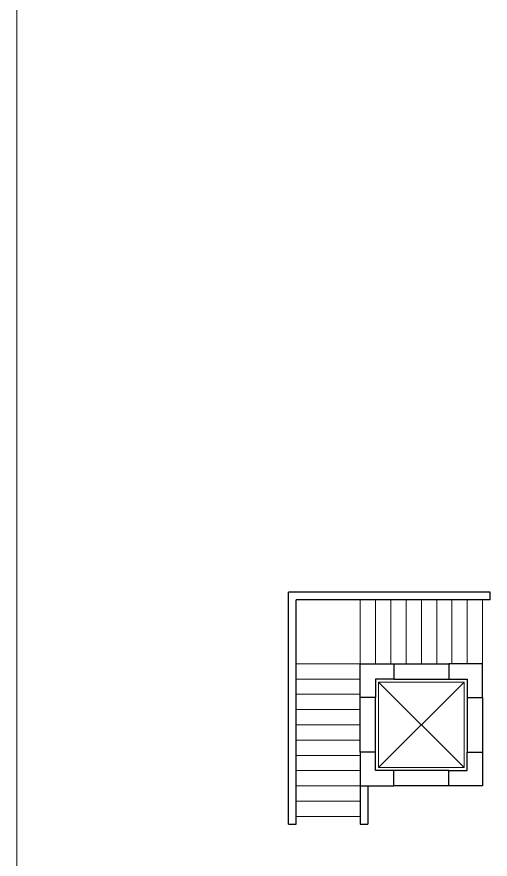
# Model space of a CAD drawing. Header units: inches. Extents: x 23587 to 409338, y -226199 to -75910.
# Drawn here: x 402645 to 402955, y -220463 to -219911 of the extents above; entities that cross this region are included whole.
import ezdxf

# ---------------------------------------------------------------- set-up
doc = ezdxf.new("R2010")
doc.units = ezdxf.units.IN
doc.header["$LTSCALE"] = 25.4
doc.header["$MEASUREMENT"] = 0
doc.layers.add('Fresh air fan', color=250, linetype='Continuous', lineweight=0)

msp = doc.modelspace()

# ---------------------------------------------------------------- linework, layer by layer
at = {"layer": 'Fresh air fan', "color": 250, "lineweight": 13, "ltscale": 0.09}
for p, q in [((402645.24, -220912.44), (402645.24, -219832.44)), ((402870.09, -220334.94), (402870.09, -220292.94)), ((402880.09, -220334.94), (402880.09, -220292.94)), ((402890.09, -220334.94), (402890.09, -220292.94)), ((402900.09, -220334.94), (402900.09, -220292.94)), ((402910.09, -220334.94), (402910.09, -220292.94)), ((402920.09, -220334.94), (402920.09, -220292.94)), ((402930.09, -220334.94), (402930.09, -220292.94)), ((402940.09, -220334.94), (402940.09, -220292.94)), ((402950.09, -220334.94), (402950.09, -220292.94)), ((402870.09, -220334.94), (402828.09, -220334.94)), ((402870.09, -220344.94), (402828.09, -220344.94)), ((402938.09, -220346.94), (402882.09, -220402.94)), ((402882.09, -220346.94), (402938.09, -220402.94)), ((402870.09, -220354.94), (402828.09, -220354.94)), ((402880.09, -220356.94), (402870.09, -220356.94)), ((402870.09, -220364.94), (402828.09, -220364.94)), ((402870.09, -220374.94), (402828.09, -220374.94)), ((402870.09, -220384.94), (402828.09, -220384.94)), ((402870.09, -220394.94), (402828.09, -220394.94)), ((402870.09, -220404.94), (402828.09, -220404.94)), ((402870.09, -220414.94), (402828.09, -220414.94)), ((402870.09, -220424.94), (402828.09, -220424.94)), ((402870.09, -220434.94), (402828.09, -220434.94))]:
    msp.add_line(p, q, dxfattribs=at)
at = {"layer": 'Fresh air fan', "color": 250, "lineweight": 30, "ltscale": 0.09}
for p, q in [((402823.09, -220439.94), (402823.09, -220287.94)), ((402955.09, -220287.94), (402823.09, -220287.94)), ((402955.09, -220292.94), (402955.09, -220287.94)), ((402828.09, -220439.94), (402828.09, -220292.94)), ((402955.09, -220292.94), (402828.09, -220292.94)), ((402892.09, -220334.94), (402928.09, -220334.94)), ((402892.09, -220344.94), (402940.09, -220344.94)), ((402870.09, -220392.94), (402870.09, -220356.94)), ((402880.09, -220392.94), (402880.09, -220356.94)), ((402940.09, -220356.94), (402940.09, -220392.94)), ((402950.09, -220356.94), (402950.09, -220392.94)), ((402928.09, -220404.94), (402892.09, -220404.94)), ((402870.09, -220414.94), (402870.09, -220439.94)), ((402875.09, -220414.94), (402875.09, -220439.94)), ((402928.09, -220414.94), (402892.09, -220414.94)), ((402823.09, -220439.94), (402828.09, -220439.94)), ((402870.09, -220439.94), (402875.09, -220439.94))]:
    msp.add_line(p, q, dxfattribs=at)
at = {"layer": 'Fresh air fan', "color": 232, "lineweight": 30, "ltscale": 0.09}
for points in [[(402892.09, -220334.94), (402892.09, -220344.94), (402880.09, -220344.94), (402880.09, -220356.94), (402870.09, -220356.94), (402870.09, -220334.94), (402892.09, -220334.94)], [(402928.09, -220334.94), (402928.09, -220344.94), (402940.09, -220344.94), (402940.09, -220356.94), (402950.09, -220356.94), (402950.09, -220334.94), (402928.09, -220334.94)], [(402892.09, -220414.94), (402892.09, -220404.94), (402880.09, -220404.94), (402880.09, -220392.94), (402870.09, -220392.94), (402870.09, -220414.94), (402892.09, -220414.94)], [(402928.09, -220414.94), (402928.09, -220404.94), (402940.09, -220404.94), (402940.09, -220392.94), (402950.09, -220392.94), (402950.09, -220414.94), (402928.09, -220414.94)]]:
    msp.add_lwpolyline(points, dxfattribs=at)
at = {"layer": 'Fresh air fan', "color": 250, "lineweight": 13, "ltscale": 0.09}
for points in [[(402880.09, -220344.94), (402940.09, -220344.94), (402940.09, -220404.94), (402880.09, -220404.94)], [(402882.09, -220346.94), (402938.09, -220346.94), (402938.09, -220402.94), (402882.09, -220402.94)]]:
    msp.add_lwpolyline(points, close=True, dxfattribs=at)

doc.saveas('drawing.dxf')
